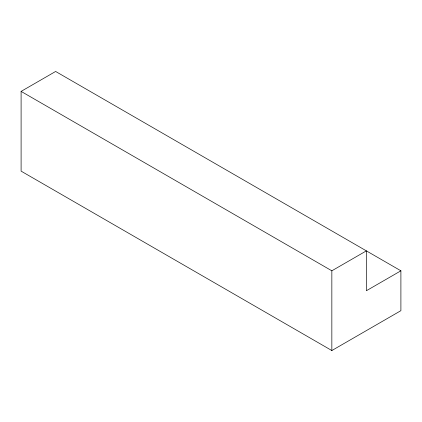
<?xml version="1.0" encoding="UTF-8"?>
<svg xmlns="http://www.w3.org/2000/svg" width="422" height="422" viewBox="0 0 422 422"><rect width="100%" height="100%" fill="white"/><g stroke="black" fill="none" stroke-linecap="round" stroke-linejoin="round"><path stroke-width="0.63" d="M21.1 91.395L55.625 71.46L400.9 270.803L400.9 310.671L331.845 350.54L21.1 171.132L21.1 91.395L331.845 270.803L366.375 250.868L366.375 290.737L400.9 270.803M331.845 270.803L331.845 350.54"/></g></svg>
